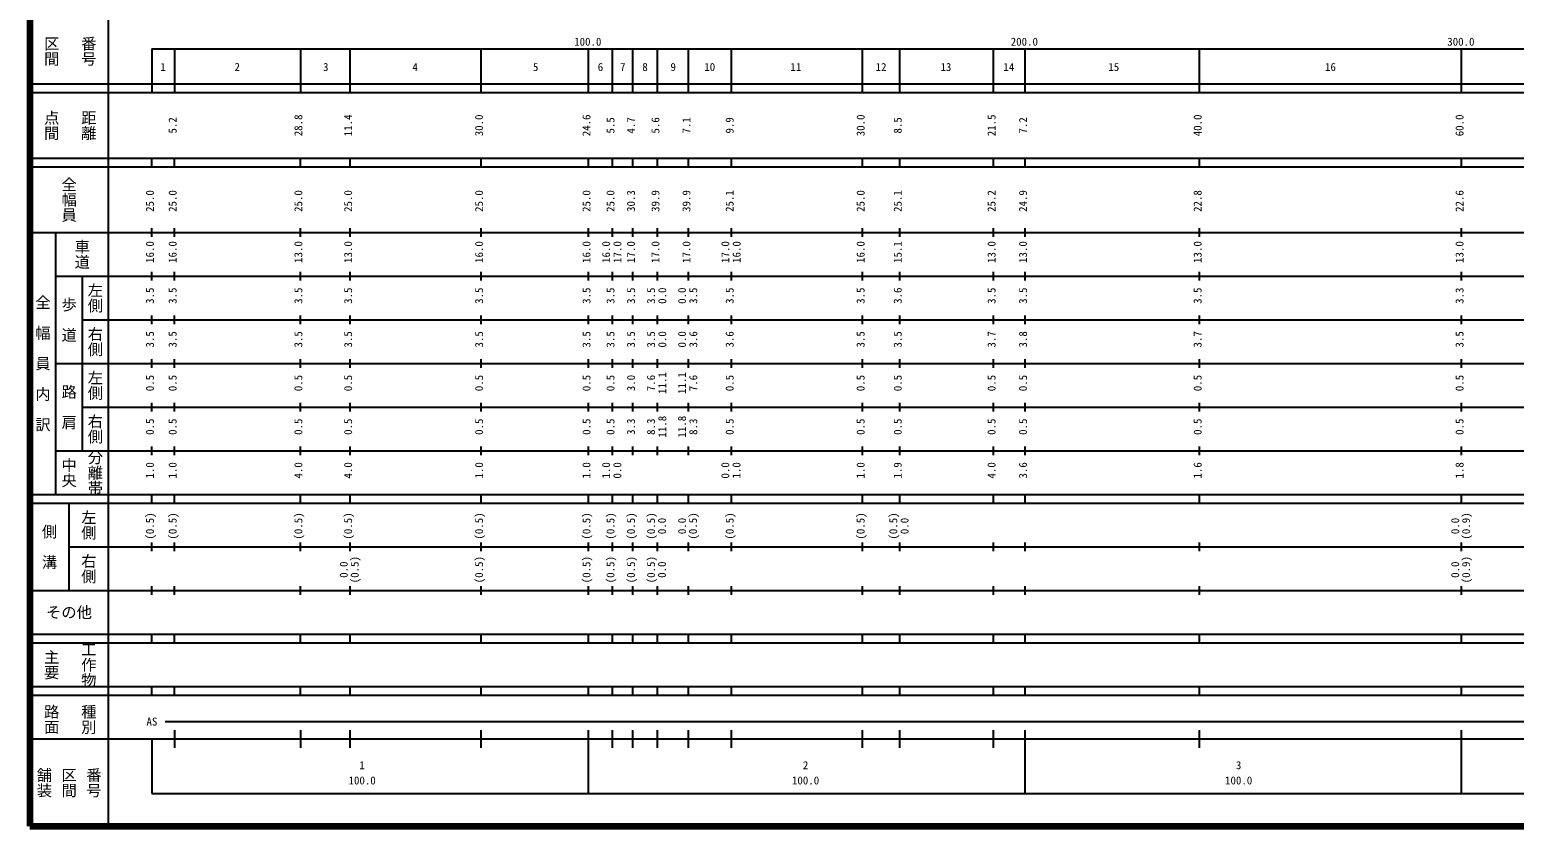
# Model space of a CAD drawing. Units: millimetres on the paper, enlarged 1000 times. Extents: x 40000 to 680000, y 20000 to 380000.
# Drawn here: x 40000 to 380084, y 20000 to 202409 of the extents above; entities that cross this region are included whole.
import ezdxf
from ezdxf.enums import TextEntityAlignment as Align

# ---------------------------------------------------------------- set-up
doc = ezdxf.new("R2010")
doc.units = ezdxf.units.MM
doc.header["$LTSCALE"] = 1000
doc.layers.add('M-TTL', color=2, linetype='Continuous', lineweight=140)
doc.layers.add('M-TTL-BAND', color=7, linetype='Continuous', lineweight=25)
doc.styles.add('@ＭＳ ゴシック', font='')
doc.styles.add('ＭＳ ゴシック', font='')
doc.styles.get('@ＭＳ ゴシック').set_extended_font_data('@MS Gothic')
doc.styles.get('ＭＳ ゴシック').set_extended_font_data('MS Gothic')

msp = doc.modelspace()

# ---------------------------------------------------------------- linework, layer by layer
at = {"layer": 'M-TTL'}
for p, q in [((40000, 380000), (40000, 20000)), ((40000, 20000), (680000, 20000))]:
    msp.add_line(p, q, dxfattribs=at)
at = {"layer": 'M-TTL-BAND'}
for p, q in [((58000, 370000), (58000, 20000)), ((68000, 198000), (579000, 198000)), ((68000, 198000), (68000, 188000)), ((73200, 198000), (73200, 188000)), ((102000, 198000), (102000, 188000)), ((113400, 188000), (113400, 198000)), ((143400, 188000), (143400, 198000)), ((168000, 188000), (168000, 198000)), ((173500, 188000), (173500, 198000)), ((178200, 188000), (178200, 198000)), ((183800, 188000), (183800, 198000)), ((190900, 188000), (190900, 198000)), ((200800, 188000), (200800, 198000)), ((230800, 188000), (230800, 198000)), ((239300, 188000), (239300, 198000)), ((260800, 188000), (260800, 198000)), ((268000, 188000), (268000, 198000)), ((308000, 188000), (308000, 198000)), ((368000, 188000), (368000, 198000)), ((40000, 190000), (579000, 190000)), ((40000, 188000), (579000, 188000)), ((40000, 173000), (579000, 173000)), ((40000, 171000), (579000, 171000)), ((68000, 171000), (68000, 173000)), ((73200, 171000), (73200, 173000)), ((102000, 171000), (102000, 173000)), ((113400, 171000), (113400, 173000)), ((143400, 171000), (143400, 173000)), ((168000, 171000), (168000, 173000)), ((173500, 171000), (173500, 173000)), ((178200, 171000), (178200, 173000)), ((183800, 171000), (183800, 173000)), ((190900, 171000), (190900, 173000)), ((200800, 171000), (200800, 173000)), ((230800, 171000), (230800, 173000)), ((239300, 171000), (239300, 173000)), ((260800, 171000), (260800, 173000)), ((268000, 171000), (268000, 173000)), ((308000, 171000), (308000, 173000)), ((368000, 171000), (368000, 173000)), ((68000, 155000), (68000, 157000)), ((73200, 155000), (73200, 157000)), ((102000, 155000), (102000, 157000)), ((113400, 155000), (113400, 157000)), ((143400, 155000), (143400, 157000)), ((168000, 155000), (168000, 157000)), ((173500, 155000), (173500, 157000)), ((178200, 155000), (178200, 157000)), ((183800, 155000), (183800, 157000)), ((190900, 155000), (190900, 157000)), ((200800, 155000), (200800, 157000)), ((230800, 155000), (230800, 157000)), ((239300, 155000), (239300, 157000)), ((260800, 155000), (260800, 157000)), ((268000, 155000), (268000, 157000)), ((308000, 155000), (308000, 157000)), ((368000, 155000), (368000, 157000)), ((40000, 156000), (579000, 156000)), ((46000, 96000), (46000, 156000)), ((68000, 145000), (68000, 147000)), ((73200, 145000), (73200, 147000)), ((102000, 145000), (102000, 147000)), ((113400, 145000), (113400, 147000)), ((143400, 145000), (143400, 147000)), ((168000, 145000), (168000, 147000)), ((173500, 145000), (173500, 147000)), ((178200, 145000), (178200, 147000)), ((183800, 145000), (183800, 147000)), ((190900, 145000), (190900, 147000)), ((200800, 145000), (200800, 147000)), ((230800, 145000), (230800, 147000)), ((239300, 145000), (239300, 147000)), ((260800, 145000), (260800, 147000)), ((268000, 145000), (268000, 147000)), ((308000, 145000), (308000, 147000)), ((368000, 145000), (368000, 147000)), ((46000, 146000), (579000, 146000)), ((52000, 146000), (52000, 106000)), ((68000, 135000), (68000, 137000)), ((73200, 135000), (73200, 137000)), ((102000, 135000), (102000, 137000)), ((113400, 135000), (113400, 137000)), ((143400, 135000), (143400, 137000)), ((168000, 135000), (168000, 137000)), ((173500, 135000), (173500, 137000)), ((178200, 135000), (178200, 137000)), ((183800, 135000), (183800, 137000)), ((190900, 135000), (190900, 137000)), ((200800, 135000), (200800, 137000)), ((230800, 135000), (230800, 137000)), ((239300, 135000), (239300, 137000)), ((260800, 135000), (260800, 137000)), ((268000, 135000), (268000, 137000)), ((308000, 135000), (308000, 137000)), ((368000, 135000), (368000, 137000)), ((52000, 136000), (579000, 136000)), ((46000, 126000), (579000, 126000)), ((68000, 125000), (68000, 127000)), ((73200, 125000), (73200, 127000)), ((102000, 125000), (102000, 127000)), ((113400, 125000), (113400, 127000)), ((143400, 125000), (143400, 127000)), ((168000, 125000), (168000, 127000)), ((173500, 125000), (173500, 127000)), ((178200, 125000), (178200, 127000)), ((183800, 125000), (183800, 127000)), ((190900, 125000), (190900, 127000)), ((200800, 125000), (200800, 127000)), ((230800, 125000), (230800, 127000)), ((239300, 125000), (239300, 127000)), ((260800, 125000), (260800, 127000)), ((268000, 125000), (268000, 127000)), ((308000, 125000), (308000, 127000)), ((368000, 125000), (368000, 127000)), ((52000, 116000), (579000, 116000)), ((68000, 115000), (68000, 117000)), ((73200, 115000), (73200, 117000)), ((102000, 115000), (102000, 117000)), ((113400, 115000), (113400, 117000)), ((143400, 115000), (143400, 117000)), ((168000, 115000), (168000, 117000)), ((173500, 115000), (173500, 117000)), ((178200, 115000), (178200, 117000)), ((183800, 115000), (183800, 117000)), ((190900, 115000), (190900, 117000)), ((200800, 115000), (200800, 117000)), ((230800, 115000), (230800, 117000)), ((239300, 115000), (239300, 117000)), ((260800, 115000), (260800, 117000)), ((268000, 115000), (268000, 117000)), ((308000, 115000), (308000, 117000)), ((368000, 115000), (368000, 117000)), ((46000, 106000), (579000, 106000)), ((68000, 105000), (68000, 107000)), ((73200, 105000), (73200, 107000)), ((102000, 105000), (102000, 107000)), ((113400, 105000), (113400, 107000)), ((143400, 105000), (143400, 107000)), ((168000, 105000), (168000, 107000)), ((173500, 105000), (173500, 107000)), ((178200, 105000), (178200, 107000)), ((183800, 105000), (183800, 107000)), ((190900, 105000), (190900, 107000)), ((200800, 105000), (200800, 107000)), ((230800, 105000), (230800, 107000)), ((239300, 105000), (239300, 107000)), ((260800, 105000), (260800, 107000)), ((268000, 105000), (268000, 107000)), ((308000, 105000), (308000, 107000)), ((368000, 105000), (368000, 107000)), ((40000, 96000), (579000, 96000)), ((68000, 94000), (68000, 96000)), ((73200, 94000), (73200, 96000)), ((102000, 94000), (102000, 96000)), ((113400, 94000), (113400, 96000)), ((143400, 94000), (143400, 96000)), ((168000, 94000), (168000, 96000)), ((173500, 94000), (173500, 96000)), ((178200, 94000), (178200, 96000)), ((183800, 94000), (183800, 96000)), ((190900, 94000), (190900, 96000)), ((200800, 94000), (200800, 96000)), ((230800, 94000), (230800, 96000)), ((239300, 94000), (239300, 96000)), ((260800, 94000), (260800, 96000)), ((268000, 94000), (268000, 96000)), ((308000, 94000), (308000, 96000)), ((368000, 94000), (368000, 96000)), ((40000, 94000), (579000, 94000)), ((49000, 94000), (49000, 74000)), ((49000, 84000), (579000, 84000)), ((68000, 83000), (68000, 85000)), ((73200, 83000), (73200, 85000)), ((102000, 83000), (102000, 85000)), ((113400, 83000), (113400, 85000)), ((143400, 83000), (143400, 85000)), ((168000, 83000), (168000, 85000)), ((173500, 83000), (173500, 85000)), ((178200, 83000), (178200, 85000)), ((183800, 83000), (183800, 85000)), ((190900, 83000), (190900, 85000)), ((200800, 83000), (200800, 85000)), ((230800, 83000), (230800, 85000)), ((239300, 83000), (239300, 85000)), ((260800, 83000), (260800, 85000)), ((268000, 83000), (268000, 85000)), ((308000, 83000), (308000, 85000)), ((368000, 83000), (368000, 85000)), ((68000, 73000), (68000, 75000)), ((73200, 73000), (73200, 75000)), ((102000, 73000), (102000, 75000)), ((113400, 73000), (113400, 75000)), ((143400, 73000), (143400, 75000)), ((168000, 73000), (168000, 75000)), ((173500, 73000), (173500, 75000)), ((178200, 73000), (178200, 75000)), ((183800, 73000), (183800, 75000)), ((190900, 73000), (190900, 75000)), ((200800, 73000), (200800, 75000)), ((230800, 73000), (230800, 75000)), ((239300, 73000), (239300, 75000)), ((260800, 73000), (260800, 75000)), ((268000, 73000), (268000, 75000)), ((308000, 73000), (308000, 75000)), ((368000, 73000), (368000, 75000)), ((40000, 74000), (579000, 74000)), ((40000, 64000), (579000, 64000)), ((40000, 62000), (579000, 62000)), ((68000, 62000), (68000, 64000)), ((73200, 62000), (73200, 64000)), ((102000, 62000), (102000, 64000)), ((113400, 62000), (113400, 64000)), ((143400, 62000), (143400, 64000)), ((168000, 62000), (168000, 64000)), ((173500, 62000), (173500, 64000)), ((178200, 62000), (178200, 64000)), ((183800, 62000), (183800, 64000)), ((190900, 62000), (190900, 64000)), ((200800, 62000), (200800, 64000)), ((230800, 62000), (230800, 64000)), ((239300, 62000), (239300, 64000)), ((260800, 62000), (260800, 64000)), ((268000, 62000), (268000, 64000)), ((308000, 62000), (308000, 64000)), ((368000, 62000), (368000, 64000)), ((40000, 52000), (579000, 52000)), ((68000, 50000), (68000, 52000)), ((73200, 50000), (73200, 52000)), ((102000, 50000), (102000, 52000)), ((113400, 50000), (113400, 52000)), ((143400, 50000), (143400, 52000)), ((168000, 50000), (168000, 52000)), ((173500, 50000), (173500, 52000)), ((178200, 50000), (178200, 52000)), ((183800, 50000), (183800, 52000)), ((190900, 50000), (190900, 52000)), ((200800, 50000), (200800, 52000)), ((230800, 50000), (230800, 52000)), ((239300, 50000), (239300, 52000)), ((260800, 50000), (260800, 52000)), ((268000, 50000), (268000, 52000)), ((308000, 50000), (308000, 52000)), ((368000, 50000), (368000, 52000)), ((40000, 50000), (579000, 50000)), ((71000, 44000), (565588, 44000)), ((73200, 42000), (73200, 38000)), ((102000, 42000), (102000, 38000)), ((113400, 38000), (113400, 42000)), ((143400, 38000), (143400, 42000)), ((168000, 27500), (168000, 42000)), ((173500, 38000), (173500, 42000)), ((178200, 38000), (178200, 42000)), ((183800, 38000), (183800, 42000)), ((190900, 38000), (190900, 42000)), ((200800, 38000), (200800, 42000)), ((230800, 38000), (230800, 42000)), ((239300, 38000), (239300, 42000)), ((260800, 38000), (260800, 42000)), ((268000, 27500), (268000, 42000)), ((308000, 38000), (308000, 42000)), ((368000, 27500), (368000, 42000)), ((40000, 40000), (579000, 40000)), ((68000, 40000), (68000, 27500)), ((68000, 27500), (579000, 27500))]:
    msp.add_line(p, q, dxfattribs=at)

# ---------------------------------------------------------------- texts
at = {"layer": 'M-TTL-BAND', "style": '@ＭＳ ゴシック'}
for s, p in [('番号', (53500, 197500)), ('区間', (45000, 197500)), ('点間', (45000, 180500)), ('距離', (53500, 180500)), ('全幅員', (49000, 163500)), ('車道', (52000, 151000)), ('左側', (55000, 141000)), ('全\u3000幅\u3000員\u3000内\u3000訳', (43000, 126000)), ('歩\u3000道', (49000, 136000)), ('右側', (55000, 131000)), ('左側', (55000, 121000)), ('路\u3000肩', (49000, 116000)), ('右側', (55000, 111000)), ('分離帯', (55000, 101000)), ('中央', (49000, 101000)), ('左側', (53500, 89000)), ('側\u3000溝', (44500, 84000)), ('右側', (53500, 79000)), ('工作物', (53500, 57000)), ('主要', (45000, 57000)), ('路面', (45000, 44500)), ('種別', (53500, 44500)), ('舗装', (43333, 30000)), ('区間', (49000, 30000)), ('番号', (54667, 30000))]:
    msp.add_text(s, height=2566, rotation=270, dxfattribs=at).set_placement(p, align=Align.MIDDLE_CENTER)
at = {"layer": 'M-TTL-BAND', "style": 'ＭＳ ゴシック'}
for s, p in [('100.0', (167844, 198195)), ('200.0', (267844, 198195)), ('300.0', (367844, 198195)), ('1', (70541, 192405)), ('2', (87539, 192405)), ('3', (107819, 192405)), ('4', (128297, 192405)), ('5', (155895, 192405)), ('6', (170746, 192405)), ('7', (175860, 192405)), ('8', (180954, 192405)), ('9', (187407, 192405)), ('10', (195781, 192405)), ('11', (215512, 192405)), ('12', (235016, 192405)), ('13', (249879, 192405)), ('14', (264305, 192405)), ('15', (288334, 192405)), ('16', (337971, 192405)), ('AS', (68000, 42500)), ('1', (116155, 32523)), ('2', (217735, 32523)), ('3', (316941, 32523)), ('100.0', (116155, 29033)), ('100.0', (217735, 29033)), ('100.0', (316941, 29033))]:
    msp.add_text(s, height=1833, dxfattribs=at).set_placement(p, align=Align.BOTTOM_CENTER)
for s, p in [('5.2', (74200, 180500)), ('28.8', (103000, 180500)), ('11.4', (114400, 180500)), ('30.0', (144400, 180500)), ('24.6', (169000, 180500)), ('5.5', (174500, 180500)), ('4.7', (179200, 180500)), ('5.6', (184800, 180500)), ('7.1', (191900, 180500)), ('9.9', (201800, 180500)), ('30.0', (231800, 180500)), ('8.5', (240300, 180500)), ('21.5', (261800, 180500)), ('7.2', (269000, 180500)), ('40.0', (309000, 180500)), ('60.0', (369000, 180500)), ('25.0', (69000, 163174)), ('25.0', (74200, 163174)), ('25.0', (103000, 163174)), ('25.0', (114400, 163174)), ('25.0', (144400, 163174)), ('25.0', (169000, 163174)), ('25.0', (174500, 163174)), ('30.3', (179200, 163174)), ('39.9', (184800, 163174)), ('39.9', (191900, 163174)), ('25.1', (201800, 163174)), ('25.0', (231800, 163174)), ('25.1', (240300, 163174)), ('25.2', (261800, 163174)), ('24.9', (269000, 163174)), ('22.8', (309000, 163174)), ('22.6', (369000, 163174)), ('16.0', (69000, 151500)), ('16.0', (74200, 151500)), ('13.0', (103000, 151500)), ('13.0', (114400, 151500)), ('16.0', (144400, 151500)), ('16.0', (169000, 151500)), ('16.0', (173494, 151500)), ('17.0', (176079, 151500)), ('17.0', (179200, 151500)), ('17.0', (184800, 151500)), ('17.0', (191900, 151500)), ('17.0', (200811, 151500)), ('16.0', (203397, 151500)), ('16.0', (231800, 151500)), ('15.1', (240300, 151500)), ('13.0', (261800, 151500)), ('13.0', (269000, 151500)), ('13.0', (309000, 151500)), ('13.0', (369000, 151500)), ('3.5', (69000, 141500)), ('3.5', (74200, 141500)), ('3.5', (103000, 141500)), ('3.5', (114400, 141500)), ('3.5', (144400, 141500)), ('3.5', (169000, 141500)), ('3.5', (174500, 141500)), ('3.5', (179200, 141500)), ('3.5', (183799, 141500)), ('0.0', (186367, 141500)), ('0.0', (190899, 141500)), ('3.5', (193467, 141500)), ('3.5', (201800, 141500)), ('3.5', (231800, 141500)), ('3.6', (240300, 141500)), ('3.5', (261800, 141500)), ('3.5', (269000, 141500)), ('3.5', (309000, 141500)), ('3.3', (369000, 141500)), ('3.5', (69000, 131500)), ('3.5', (74200, 131500)), ('3.5', (103000, 131500)), ('3.5', (114400, 131500)), ('3.5', (144400, 131500)), ('3.5', (169000, 131500)), ('3.5', (174500, 131500)), ('3.5', (179200, 131500)), ('3.5', (183799, 131500)), ('0.0', (186367, 131500)), ('0.0', (190899, 131500)), ('3.6', (193467, 131500)), ('3.6', (201800, 131500)), ('3.5', (231800, 131500)), ('3.5', (240300, 131500)), ('3.7', (261800, 131500)), ('3.8', (269000, 131500)), ('3.7', (309000, 131500)), ('3.5', (369000, 131500)), ('0.5', (69000, 121500)), ('0.5', (74200, 121500)), ('0.5', (103000, 121500)), ('0.5', (114400, 121500)), ('0.5', (144400, 121500)), ('0.5', (169000, 121500)), ('0.5', (174500, 121500)), ('3.0', (179200, 121500)), ('7.6', (183781, 121500)), ('11.1', (186367, 121500)), ('11.1', (190881, 121500)), ('7.6', (193467, 121500)), ('0.5', (201800, 121500)), ('0.5', (231800, 121500)), ('0.5', (240300, 121500)), ('0.5', (261800, 121500)), ('0.5', (269000, 121500)), ('0.5', (309000, 121500)), ('0.5', (369000, 121500)), ('0.5', (69000, 111500)), ('0.5', (74200, 111500)), ('0.5', (103000, 111500)), ('0.5', (114400, 111500)), ('0.5', (144400, 111500)), ('0.5', (169000, 111500)), ('0.5', (174500, 111500)), ('3.3', (179200, 111500)), ('8.3', (183781, 111500)), ('11.8', (186367, 111500)), ('11.8', (190881, 111500)), ('8.3', (193467, 111500)), ('0.5', (201800, 111500)), ('0.5', (231800, 111500)), ('0.5', (240300, 111500)), ('0.5', (261800, 111500)), ('0.5', (269000, 111500)), ('0.5', (309000, 111500)), ('0.5', (369000, 111500)), ('1.0', (69000, 101500)), ('1.0', (74200, 101500)), ('4.0', (103000, 101500)), ('4.0', (114400, 101500)), ('1.0', (144400, 101500)), ('1.0', (169000, 101500)), ('1.0', (173498, 101500)), ('0.0', (176066, 101500)), ('0.0', (200798, 101500)), ('1.0', (203366, 101500)), ('1.0', (231800, 101500)), ('1.9', (240300, 101500)), ('4.0', (261800, 101500)), ('3.6', (269000, 101500)), ('1.6', (309000, 101500)), ('1.8', (369000, 101500)), ('(0.5)', (69000, 88764)), ('(0.5)', (74200, 88764)), ('(0.5)', (103000, 88764)), ('(0.5)', (114400, 88764)), ('(0.5)', (144400, 88764)), ('(0.5)', (169000, 88764)), ('(0.5)', (174500, 88764)), ('(0.5)', (179200, 88764)), ('(0.5)', (183800, 88764)), ('0.0', (186300, 88764)), ('0.0', (190900, 88764)), ('(0.5)', (193400, 88764)), ('(0.5)', (201800, 88764)), ('(0.5)', (231800, 88764)), ('(0.5)', (239280, 88764)), ('0.0', (241866, 88764)), ('0.0', (368000, 88764)), ('(0.9)', (370500, 88764)), ('0.0', (113400, 78764)), ('(0.5)', (115900, 78764)), ('(0.5)', (144400, 78764)), ('(0.5)', (169000, 78764)), ('(0.5)', (174500, 78764)), ('(0.5)', (179200, 78764)), ('(0.5)', (183800, 78764)), ('0.0', (186300, 78764)), ('0.0', (368000, 78764)), ('(0.9)', (370500, 78764))]:
    msp.add_text(s, height=1833, rotation=90, dxfattribs=at).set_placement(p, align=Align.BOTTOM_CENTER)
msp.add_text('その他', height=2566, dxfattribs=at).set_placement((49000, 69000), align=Align.MIDDLE_CENTER)

doc.saveas('drawing.dxf')
